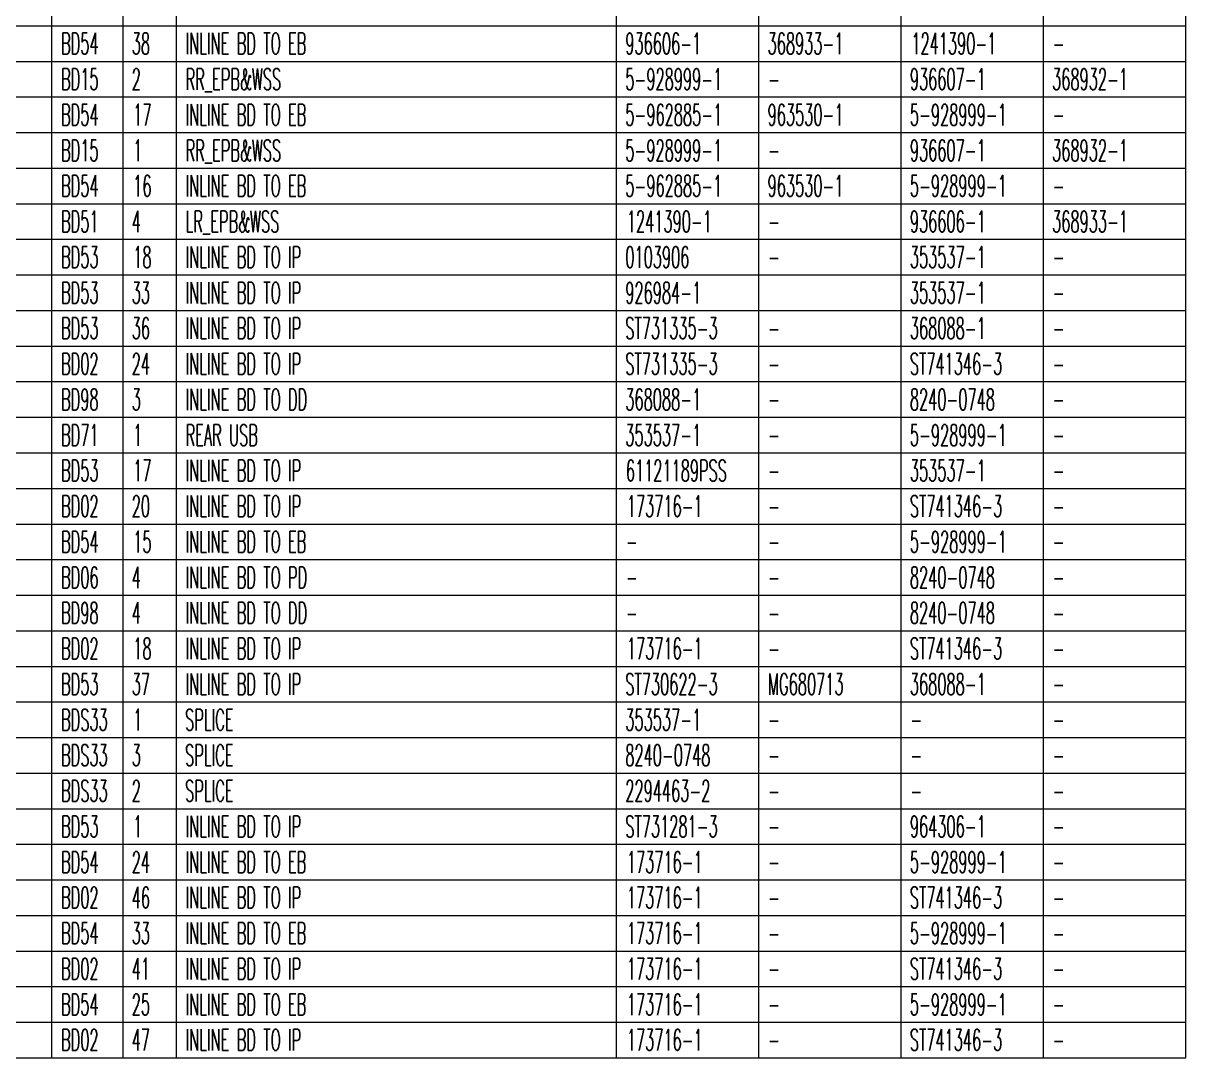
# Model space of a CAD drawing. Header units: inches. Extents: x 47316 to 59086, y 3141 to 11743.
# Drawn here: x 54241.6 to 54405, y 5891.6 to 6037 of the extents above; entities that cross this region are included whole.
import ezdxf

# ---------------------------------------------------------------- set-up
doc = ezdxf.new("R2010")
doc.units = ezdxf.units.IN
doc.header["$MEASUREMENT"] = 0
doc.styles.get("Standard").update_dxf_attribs({"font": ''})
doc.styles.get('Standard').set_extended_font_data('SimSun')

msp = doc.modelspace()

# ---------------------------------------------------------------- linework, layer by layer
at = {"color": 0, "linetype": 'Continuous', "lineweight": 15}
for p, q in [((54245.6, 5891.63), (54245.6, 6396.63)), ((54255.6, 5891.63), (54255.6, 6396.63)), ((54263.1, 5891.63), (54263.1, 6396.63)), ((54324.99, 5891.63), (54324.99, 6396.63)), ((54344.99, 5891.63), (54344.99, 6396.63)), ((54364.99, 5891.63), (54364.99, 6396.63)), ((54384.99, 5891.63), (54384.99, 6396.63)), ((54404.99, 5891.63), (54404.99, 6396.63)), ((54078.14, 6036.63), (54404.99, 6036.63)), ((54078.14, 6031.63), (54404.99, 6031.63)), ((54078.14, 6026.63), (54404.99, 6026.63)), ((54078.14, 6021.63), (54404.99, 6021.63)), ((54078.14, 6016.63), (54404.99, 6016.63)), ((54078.14, 6011.63), (54404.99, 6011.63)), ((54078.14, 6006.63), (54404.99, 6006.63)), ((54078.14, 6001.63), (54404.99, 6001.63)), ((54078.14, 5996.63), (54404.99, 5996.63)), ((54078.14, 5991.63), (54404.99, 5991.63)), ((54078.14, 5986.63), (54404.99, 5986.63)), ((54078.14, 5981.63), (54404.99, 5981.63)), ((54078.14, 5976.63), (54404.99, 5976.63)), ((54078.14, 5971.63), (54404.99, 5971.63)), ((54078.14, 5966.63), (54404.99, 5966.63)), ((54078.14, 5961.63), (54404.99, 5961.63)), ((54078.14, 5956.63), (54404.99, 5956.63)), ((54078.14, 5951.63), (54404.99, 5951.63)), ((54078.14, 5946.63), (54404.99, 5946.63)), ((54078.14, 5941.63), (54404.99, 5941.63)), ((54078.14, 5936.63), (54404.99, 5936.63)), ((54078.14, 5931.63), (54404.99, 5931.63)), ((54078.14, 5926.63), (54404.99, 5926.63)), ((54078.14, 5921.63), (54404.99, 5921.63)), ((54078.14, 5916.63), (54404.99, 5916.63)), ((54078.14, 5911.63), (54404.99, 5911.63)), ((54078.14, 5906.63), (54404.99, 5906.63)), ((54078.14, 5901.63), (54404.99, 5901.63)), ((54078.14, 5896.63), (54404.99, 5896.63)), ((54078.14, 5891.63), (54404.99, 5891.63))]:
    msp.add_line(p, q, dxfattribs=at)

# ---------------------------------------------------------------- texts
at = {"color": 7, "linetype": 'Continuous', "lineweight": 15, "char_height": 3, "attachment_point": 1}
for s, insert, width in [('\\Fromans.shx;\\W0.5000000000;\\T1.0000000000;\\o\\lBD54', (54246.89, 6035.63), 5.8571), ('\\Fromans.shx;\\W0.5000000000;\\T1.0000000000;\\o\\l38', (54256.82, 6035.63), 2.8571), ('\\Fromans.shx;\\W0.5000000000;\\T1.0000000000;\\o\\lINLINE BD TO EB', (54264.39, 6035.63), 19.9286), ('\\Fromans.shx;\\W0.5000000000;\\T1.0000000000;\\o\\l936606-1', (54326.21, 6035.63), 11.8571), ('\\Fromans.shx;\\W0.5000000000;\\T1.0000000000;\\o\\l368933-1', (54346.21, 6035.63), 11.8571), ('\\Fromans.shx;\\W0.5000000000;\\T1.0000000000;\\o\\l1241390-1', (54366.42, 6035.63), 13.2857), ('\\Fromans.shx;\\W0.5000000000;\\T1.0000000000;\\o\\l-', (54386.28, 6035.63), 1.8571), ('\\Fromans.shx;\\W0.5000000000;\\T1.0000000000;\\o\\lBD15', (54246.89, 6030.63), 5.8571), ('\\Fromans.shx;\\W0.5000000000;\\T1.0000000000;\\o\\l2', (54256.82, 6030.63), 1.4286), ('\\Fromans.shx;\\W0.5000000000;\\T1.0000000000;\\o\\lRR_EPB&WSS', (54264.39, 6030.63), 15.5), ('\\Fromans.shx;\\W0.5000000000;\\T1.0000000000;\\o\\l5-928999-1', (54326.21, 6030.63), 15.1429), ('\\Fromans.shx;\\W0.5000000000;\\T1.0000000000;\\o\\l936607-1', (54366.21, 6030.63), 11.8571), ('\\Fromans.shx;\\W0.5000000000;\\T1.0000000000;\\o\\l368932-1', (54386.21, 6030.63), 11.8571), ('\\Fromans.shx;\\W0.5000000000;\\T1.0000000000;\\o\\l-', (54346.28, 6030.63), 1.8571), ('\\Fromans.shx;\\W0.5000000000;\\T1.0000000000;\\o\\lBD54', (54246.89, 6025.63), 5.8571), ('\\Fromans.shx;\\W0.5000000000;\\T1.0000000000;\\o\\l17', (54257.03, 6025.63), 2.8571), ('\\Fromans.shx;\\W0.5000000000;\\T1.0000000000;\\o\\lINLINE BD TO EB', (54264.39, 6025.63), 19.9286), ('\\Fromans.shx;\\W0.5000000000;\\T1.0000000000;\\o\\l5-962885-1', (54326.21, 6025.63), 15.1429), ('\\Fromans.shx;\\W0.5000000000;\\T1.0000000000;\\o\\l963530-1', (54346.21, 6025.63), 11.8571), ('\\Fromans.shx;\\W0.5000000000;\\T1.0000000000;\\o\\l5-928999-1', (54366.21, 6025.63), 15.1429), ('\\Fromans.shx;\\W0.5000000000;\\T1.0000000000;\\o\\l-', (54386.28, 6025.63), 1.8571), ('\\Fromans.shx;\\W0.5000000000;\\T1.0000000000;\\o\\lBD15', (54246.89, 6020.63), 5.8571), ('\\Fromans.shx;\\W0.5000000000;\\T1.0000000000;\\o\\l1', (54257.03, 6020.63), 1.4286), ('\\Fromans.shx;\\W0.5000000000;\\T1.0000000000;\\o\\lRR_EPB&WSS', (54264.39, 6020.63), 15.5), ('\\Fromans.shx;\\W0.5000000000;\\T1.0000000000;\\o\\l5-928999-1', (54326.21, 6020.63), 15.1429), ('\\Fromans.shx;\\W0.5000000000;\\T1.0000000000;\\o\\l936607-1', (54366.21, 6020.63), 11.8571), ('\\Fromans.shx;\\W0.5000000000;\\T1.0000000000;\\o\\l368932-1', (54386.21, 6020.63), 11.8571), ('\\Fromans.shx;\\W0.5000000000;\\T1.0000000000;\\o\\l-', (54346.28, 6020.63), 1.8571), ('\\Fromans.shx;\\W0.5000000000;\\T1.0000000000;\\o\\lBD54', (54246.89, 6015.63), 5.8571), ('\\Fromans.shx;\\W0.5000000000;\\T1.0000000000;\\o\\l16', (54257.03, 6015.63), 2.8571), ('\\Fromans.shx;\\W0.5000000000;\\T1.0000000000;\\o\\lINLINE BD TO EB', (54264.39, 6015.63), 19.9286), ('\\Fromans.shx;\\W0.5000000000;\\T1.0000000000;\\o\\l5-962885-1', (54326.21, 6015.63), 15.1429), ('\\Fromans.shx;\\W0.5000000000;\\T1.0000000000;\\o\\l963530-1', (54346.21, 6015.63), 11.8571), ('\\Fromans.shx;\\W0.5000000000;\\T1.0000000000;\\o\\l5-928999-1', (54366.21, 6015.63), 15.1429), ('\\Fromans.shx;\\W0.5000000000;\\T1.0000000000;\\o\\l-', (54386.28, 6015.63), 1.8571), ('\\Fromans.shx;\\W0.5000000000;\\T1.0000000000;\\o\\lBD51', (54246.89, 6010.63), 5.8571), ('\\Fromans.shx;\\W0.5000000000;\\T1.0000000000;\\o\\l4', (54256.82, 6010.63), 1.4286), ('\\Fromans.shx;\\W0.5000000000;\\T1.0000000000;\\o\\lLR_EPB&WSS', (54264.39, 6010.63), 15.2143), ('\\Fromans.shx;\\W0.5000000000;\\T1.0000000000;\\o\\l1241390-1', (54326.42, 6010.63), 13.2857), ('\\Fromans.shx;\\W0.5000000000;\\T1.0000000000;\\o\\l936606-1', (54366.21, 6010.63), 11.8571), ('\\Fromans.shx;\\W0.5000000000;\\T1.0000000000;\\o\\l368933-1', (54386.21, 6010.63), 11.8571), ('\\Fromans.shx;\\W0.5000000000;\\T1.0000000000;\\o\\l-', (54346.28, 6010.63), 1.8571), ('\\Fromans.shx;\\W0.5000000000;\\T1.0000000000;\\o\\lBD53', (54246.89, 6005.63), 5.8571), ('\\Fromans.shx;\\W0.5000000000;\\T1.0000000000;\\o\\l18', (54257.03, 6005.63), 2.8571), ('\\Fromans.shx;\\W0.5000000000;\\T1.0000000000;\\o\\lINLINE BD TO IP', (54264.39, 6005.63), 19.1429), ('\\Fromans.shx;\\W0.5000000000;\\T1.0000000000;\\o\\l0103906', (54326.21, 6005.63), 10), ('\\Fromans.shx;\\W0.5000000000;\\T1.0000000000;\\o\\l353537-1', (54366.21, 6005.63), 11.8571), ('\\Fromans.shx;\\W0.5000000000;\\T1.0000000000;\\o\\l-', (54346.28, 6005.63), 1.8571), ('\\Fromans.shx;\\W0.5000000000;\\T1.0000000000;\\o\\l-', (54386.28, 6005.63), 1.8571), ('\\Fromans.shx;\\W0.5000000000;\\T1.0000000000;\\o\\lBD53', (54246.89, 6000.63), 5.8571), ('\\Fromans.shx;\\W0.5000000000;\\T1.0000000000;\\o\\l33', (54256.82, 6000.63), 2.8571), ('\\Fromans.shx;\\W0.5000000000;\\T1.0000000000;\\o\\lINLINE BD TO IP', (54264.39, 6000.63), 19.1429), ('\\Fromans.shx;\\W0.5000000000;\\T1.0000000000;\\o\\l926984-1', (54326.21, 6000.63), 11.8571), ('\\Fromans.shx;\\W0.5000000000;\\T1.0000000000;\\o\\l353537-1', (54366.21, 6000.63), 11.8571), ('\\Fromans.shx;\\W0.5000000000;\\T1.0000000000;\\o\\l-', (54386.28, 6000.63), 1.8571), ('\\Fromans.shx;\\W0.5000000000;\\T1.0000000000;\\o\\lBD53', (54246.89, 5995.63), 5.8571), ('\\Fromans.shx;\\W0.5000000000;\\T1.0000000000;\\o\\l36', (54256.82, 5995.63), 2.8571), ('\\Fromans.shx;\\W0.5000000000;\\T1.0000000000;\\o\\lINLINE BD TO IP', (54264.39, 5995.63), 19.1429), ('\\Fromans.shx;\\W0.5000000000;\\T1.0000000000;\\o\\lST731335-3', (54326.21, 5995.63), 14.4286), ('\\Fromans.shx;\\W0.5000000000;\\T1.0000000000;\\o\\l368088-1', (54366.21, 5995.63), 11.8571), ('\\Fromans.shx;\\W0.5000000000;\\T1.0000000000;\\o\\l-', (54346.28, 5995.63), 1.8571), ('\\Fromans.shx;\\W0.5000000000;\\T1.0000000000;\\o\\l-', (54386.28, 5995.63), 1.8571), ('\\Fromans.shx;\\W0.5000000000;\\T1.0000000000;\\o\\lBD02', (54246.89, 5990.63), 5.8571), ('\\Fromans.shx;\\W0.5000000000;\\T1.0000000000;\\o\\l24', (54256.82, 5990.63), 2.8571), ('\\Fromans.shx;\\W0.5000000000;\\T1.0000000000;\\o\\lINLINE BD TO IP', (54264.39, 5990.63), 19.1429), ('\\Fromans.shx;\\W0.5000000000;\\T1.0000000000;\\o\\lST731335-3', (54326.21, 5990.63), 14.4286), ('\\Fromans.shx;\\W0.5000000000;\\T1.0000000000;\\o\\lST741346-3', (54366.21, 5990.63), 14.4286), ('\\Fromans.shx;\\W0.5000000000;\\T1.0000000000;\\o\\l-', (54346.28, 5990.63), 1.8571), ('\\Fromans.shx;\\W0.5000000000;\\T1.0000000000;\\o\\l-', (54386.28, 5990.63), 1.8571), ('\\Fromans.shx;\\W0.5000000000;\\T1.0000000000;\\o\\lBD98', (54246.89, 5985.63), 5.8571), ('\\Fromans.shx;\\W0.5000000000;\\T1.0000000000;\\o\\l3', (54256.82, 5985.63), 1.4286), ('\\Fromans.shx;\\W0.5000000000;\\T1.0000000000;\\o\\lINLINE BD TO DD', (54264.39, 5985.63), 20.0714), ('\\Fromans.shx;\\W0.5000000000;\\T1.0000000000;\\o\\l368088-1', (54326.21, 5985.63), 11.8571), ('\\Fromans.shx;\\W0.5000000000;\\T1.0000000000;\\o\\l8240-0748', (54366.21, 5985.63), 13.2857), ('\\Fromans.shx;\\W0.5000000000;\\T1.0000000000;\\o\\l-', (54346.28, 5985.63), 1.8571), ('\\Fromans.shx;\\W0.5000000000;\\T1.0000000000;\\o\\l-', (54386.28, 5985.63), 1.8571), ('\\Fromans.shx;\\W0.5000000000;\\T1.0000000000;\\o\\lBD71', (54246.89, 5980.63), 5.8571), ('\\Fromans.shx;\\W0.5000000000;\\T1.0000000000;\\o\\l1', (54257.03, 5980.63), 1.4286), ('\\Fromans.shx;\\W0.5000000000;\\T1.0000000000;\\o\\lREAR USB', (54264.39, 5980.63), 11.6429), ('\\Fromans.shx;\\W0.5000000000;\\T1.0000000000;\\o\\l353537-1', (54326.21, 5980.63), 11.8571), ('\\Fromans.shx;\\W0.5000000000;\\T1.0000000000;\\o\\l5-928999-1', (54366.21, 5980.63), 15.1429), ('\\Fromans.shx;\\W0.5000000000;\\T1.0000000000;\\o\\l-', (54346.28, 5980.63), 1.8571), ('\\Fromans.shx;\\W0.5000000000;\\T1.0000000000;\\o\\l-', (54386.28, 5980.63), 1.8571), ('\\Fromans.shx;\\W0.5000000000;\\T1.0000000000;\\o\\lBD53', (54246.89, 5975.63), 5.8571), ('\\Fromans.shx;\\W0.5000000000;\\T1.0000000000;\\o\\l17', (54257.03, 5975.63), 2.8571), ('\\Fromans.shx;\\W0.5000000000;\\T1.0000000000;\\o\\lINLINE BD TO IP', (54264.39, 5975.63), 19.1429), ('\\Fromans.shx;\\W0.5000000000;\\T1.0000000000;\\o\\l61121189PSS', (54326.28, 5975.63), 15.7857), ('\\Fromans.shx;\\W0.5000000000;\\T1.0000000000;\\o\\l353537-1', (54366.21, 5975.63), 11.8571), ('\\Fromans.shx;\\W0.5000000000;\\T1.0000000000;\\o\\l-', (54346.28, 5975.63), 1.8571), ('\\Fromans.shx;\\W0.5000000000;\\T1.0000000000;\\o\\l-', (54386.28, 5975.63), 1.8571), ('\\Fromans.shx;\\W0.5000000000;\\T1.0000000000;\\o\\lBD02', (54246.89, 5970.63), 5.8571), ('\\Fromans.shx;\\W0.5000000000;\\T1.0000000000;\\o\\l20', (54256.82, 5970.63), 2.8571), ('\\Fromans.shx;\\W0.5000000000;\\T1.0000000000;\\o\\lINLINE BD TO IP', (54264.39, 5970.63), 19.1429), ('\\Fromans.shx;\\W0.5000000000;\\T1.0000000000;\\o\\l173716-1', (54326.42, 5970.63), 11.8571), ('\\Fromans.shx;\\W0.5000000000;\\T1.0000000000;\\o\\lST741346-3', (54366.21, 5970.63), 14.4286), ('\\Fromans.shx;\\W0.5000000000;\\T1.0000000000;\\o\\l-', (54346.28, 5970.63), 1.8571), ('\\Fromans.shx;\\W0.5000000000;\\T1.0000000000;\\o\\l-', (54386.28, 5970.63), 1.8571), ('\\Fromans.shx;\\W0.5000000000;\\T1.0000000000;\\o\\lBD54', (54246.89, 5965.63), 5.8571), ('\\Fromans.shx;\\W0.5000000000;\\T1.0000000000;\\o\\l15', (54257.03, 5965.63), 2.8571), ('\\Fromans.shx;\\W0.5000000000;\\T1.0000000000;\\o\\lINLINE BD TO EB', (54264.39, 5965.63), 19.9286), ('\\Fromans.shx;\\W0.5000000000;\\T1.0000000000;\\o\\l5-928999-1', (54366.21, 5965.63), 15.1429), ('\\Fromans.shx;\\W0.5000000000;\\T1.0000000000;\\o\\l-', (54326.28, 5965.63), 1.8571), ('\\Fromans.shx;\\W0.5000000000;\\T1.0000000000;\\o\\l-', (54346.28, 5965.63), 1.8571), ('\\Fromans.shx;\\W0.5000000000;\\T1.0000000000;\\o\\l-', (54386.28, 5965.63), 1.8571), ('\\Fromans.shx;\\W0.5000000000;\\T1.0000000000;\\o\\lBD06', (54246.89, 5960.63), 5.8571), ('\\Fromans.shx;\\W0.5000000000;\\T1.0000000000;\\o\\l4', (54256.82, 5960.63), 1.4286), ('\\Fromans.shx;\\W0.5000000000;\\T1.0000000000;\\o\\lINLINE BD TO PD', (54264.39, 5960.63), 20.0714), ('\\Fromans.shx;\\W0.5000000000;\\T1.0000000000;\\o\\l8240-0748', (54366.21, 5960.63), 13.2857), ('\\Fromans.shx;\\W0.5000000000;\\T1.0000000000;\\o\\l-', (54326.28, 5960.63), 1.8571), ('\\Fromans.shx;\\W0.5000000000;\\T1.0000000000;\\o\\l-', (54346.28, 5960.63), 1.8571), ('\\Fromans.shx;\\W0.5000000000;\\T1.0000000000;\\o\\l-', (54386.28, 5960.63), 1.8571), ('\\Fromans.shx;\\W0.5000000000;\\T1.0000000000;\\o\\lBD98', (54246.89, 5955.63), 5.8571), ('\\Fromans.shx;\\W0.5000000000;\\T1.0000000000;\\o\\l4', (54256.82, 5955.63), 1.4286), ('\\Fromans.shx;\\W0.5000000000;\\T1.0000000000;\\o\\lINLINE BD TO DD', (54264.39, 5955.63), 20.0714), ('\\Fromans.shx;\\W0.5000000000;\\T1.0000000000;\\o\\l8240-0748', (54366.21, 5955.63), 13.2857), ('\\Fromans.shx;\\W0.5000000000;\\T1.0000000000;\\o\\l-', (54326.28, 5955.63), 1.8571), ('\\Fromans.shx;\\W0.5000000000;\\T1.0000000000;\\o\\l-', (54346.28, 5955.63), 1.8571), ('\\Fromans.shx;\\W0.5000000000;\\T1.0000000000;\\o\\l-', (54386.28, 5955.63), 1.8571), ('\\Fromans.shx;\\W0.5000000000;\\T1.0000000000;\\o\\lBD02', (54246.89, 5950.63), 5.8571), ('\\Fromans.shx;\\W0.5000000000;\\T1.0000000000;\\o\\l18', (54257.03, 5950.63), 2.8571), ('\\Fromans.shx;\\W0.5000000000;\\T1.0000000000;\\o\\lINLINE BD TO IP', (54264.39, 5950.63), 19.1429), ('\\Fromans.shx;\\W0.5000000000;\\T1.0000000000;\\o\\l173716-1', (54326.42, 5950.63), 11.8571), ('\\Fromans.shx;\\W0.5000000000;\\T1.0000000000;\\o\\lST741346-3', (54366.21, 5950.63), 14.4286), ('\\Fromans.shx;\\W0.5000000000;\\T1.0000000000;\\o\\l-', (54346.28, 5950.63), 1.8571), ('\\Fromans.shx;\\W0.5000000000;\\T1.0000000000;\\o\\l-', (54386.28, 5950.63), 1.8571), ('\\Fromans.shx;\\W0.5000000000;\\T1.0000000000;\\o\\lBD53', (54246.89, 5945.63), 5.8571), ('\\Fromans.shx;\\W0.5000000000;\\T1.0000000000;\\o\\l37', (54256.82, 5945.63), 2.8571), ('\\Fromans.shx;\\W0.5000000000;\\T1.0000000000;\\o\\lINLINE BD TO IP', (54264.39, 5945.63), 19.1429), ('\\Fromans.shx;\\W0.5000000000;\\T1.0000000000;\\o\\lST730622-3', (54326.21, 5945.63), 14.4286), ('\\Fromans.shx;\\W0.5000000000;\\T1.0000000000;\\o\\lMG680713', (54346.28, 5945.63), 11.7857), ('\\Fromans.shx;\\W0.5000000000;\\T1.0000000000;\\o\\l368088-1', (54366.21, 5945.63), 11.8571), ('\\Fromans.shx;\\W0.5000000000;\\T1.0000000000;\\o\\l-', (54386.28, 5945.63), 1.8571), ('\\Fromans.shx;\\W0.5000000000;\\T1.0000000000;\\o\\lBDS33', (54246.89, 5940.63), 7.2857), ('\\Fromans.shx;\\W0.5000000000;\\T1.0000000000;\\o\\l1', (54257.03, 5940.63), 1.4286), ('\\Fromans.shx;\\W0.5000000000;\\T1.0000000000;\\o\\lSPLICE', (54264.32, 5940.63), 7.5714), ('\\Fromans.shx;\\W0.5000000000;\\T1.0000000000;\\o\\l353537-1', (54326.21, 5940.63), 11.8571), ('\\Fromans.shx;\\W0.5000000000;\\T1.0000000000;\\o\\l-', (54346.28, 5940.63), 1.8571), ('\\Fromans.shx;\\W0.5000000000;\\T1.0000000000;\\o\\l-', (54366.28, 5940.63), 1.8571), ('\\Fromans.shx;\\W0.5000000000;\\T1.0000000000;\\o\\l-', (54386.28, 5940.63), 1.8571), ('\\Fromans.shx;\\W0.5000000000;\\T1.0000000000;\\o\\lBDS33', (54246.89, 5935.63), 7.2857), ('\\Fromans.shx;\\W0.5000000000;\\T1.0000000000;\\o\\l3', (54256.82, 5935.63), 1.4286), ('\\Fromans.shx;\\W0.5000000000;\\T1.0000000000;\\o\\lSPLICE', (54264.32, 5935.63), 7.5714), ('\\Fromans.shx;\\W0.5000000000;\\T1.0000000000;\\o\\l8240-0748', (54326.21, 5935.63), 13.2857), ('\\Fromans.shx;\\W0.5000000000;\\T1.0000000000;\\o\\l-', (54346.28, 5935.63), 1.8571), ('\\Fromans.shx;\\W0.5000000000;\\T1.0000000000;\\o\\l-', (54366.28, 5935.63), 1.8571), ('\\Fromans.shx;\\W0.5000000000;\\T1.0000000000;\\o\\l-', (54386.28, 5935.63), 1.8571), ('\\Fromans.shx;\\W0.5000000000;\\T1.0000000000;\\o\\lBDS33', (54246.89, 5930.63), 7.2857), ('\\Fromans.shx;\\W0.5000000000;\\T1.0000000000;\\o\\l2', (54256.82, 5930.63), 1.4286), ('\\Fromans.shx;\\W0.5000000000;\\T1.0000000000;\\o\\lSPLICE', (54264.32, 5930.63), 7.5714), ('\\Fromans.shx;\\W0.5000000000;\\T1.0000000000;\\o\\l2294463-2', (54326.21, 5930.63), 13.2857), ('\\Fromans.shx;\\W0.5000000000;\\T1.0000000000;\\o\\l-', (54346.28, 5930.63), 1.8571), ('\\Fromans.shx;\\W0.5000000000;\\T1.0000000000;\\o\\l-', (54366.28, 5930.63), 1.8571), ('\\Fromans.shx;\\W0.5000000000;\\T1.0000000000;\\o\\l-', (54386.28, 5930.63), 1.8571), ('\\Fromans.shx;\\W0.5000000000;\\T1.0000000000;\\o\\lBD53', (54246.89, 5925.63), 5.8571), ('\\Fromans.shx;\\W0.5000000000;\\T1.0000000000;\\o\\l1', (54257.03, 5925.63), 1.4286), ('\\Fromans.shx;\\W0.5000000000;\\T1.0000000000;\\o\\lINLINE BD TO IP', (54264.39, 5925.63), 19.1429), ('\\Fromans.shx;\\W0.5000000000;\\T1.0000000000;\\o\\lST731281-3', (54326.21, 5925.63), 14.4286), ('\\Fromans.shx;\\W0.5000000000;\\T1.0000000000;\\o\\l964306-1', (54366.21, 5925.63), 11.8571), ('\\Fromans.shx;\\W0.5000000000;\\T1.0000000000;\\o\\l-', (54346.28, 5925.63), 1.8571), ('\\Fromans.shx;\\W0.5000000000;\\T1.0000000000;\\o\\l-', (54386.28, 5925.63), 1.8571), ('\\Fromans.shx;\\W0.5000000000;\\T1.0000000000;\\o\\lBD54', (54246.89, 5920.63), 5.8571), ('\\Fromans.shx;\\W0.5000000000;\\T1.0000000000;\\o\\l24', (54256.82, 5920.63), 2.8571), ('\\Fromans.shx;\\W0.5000000000;\\T1.0000000000;\\o\\lINLINE BD TO EB', (54264.39, 5920.63), 19.9286), ('\\Fromans.shx;\\W0.5000000000;\\T1.0000000000;\\o\\l173716-1', (54326.42, 5920.63), 11.8571), ('\\Fromans.shx;\\W0.5000000000;\\T1.0000000000;\\o\\l5-928999-1', (54366.21, 5920.63), 15.1429), ('\\Fromans.shx;\\W0.5000000000;\\T1.0000000000;\\o\\l-', (54346.28, 5920.63), 1.8571), ('\\Fromans.shx;\\W0.5000000000;\\T1.0000000000;\\o\\l-', (54386.28, 5920.63), 1.8571), ('\\Fromans.shx;\\W0.5000000000;\\T1.0000000000;\\o\\lBD02', (54246.89, 5915.63), 5.8571), ('\\Fromans.shx;\\W0.5000000000;\\T1.0000000000;\\o\\l46', (54256.82, 5915.63), 2.8571), ('\\Fromans.shx;\\W0.5000000000;\\T1.0000000000;\\o\\lINLINE BD TO IP', (54264.39, 5915.63), 19.1429), ('\\Fromans.shx;\\W0.5000000000;\\T1.0000000000;\\o\\l173716-1', (54326.42, 5915.63), 11.8571), ('\\Fromans.shx;\\W0.5000000000;\\T1.0000000000;\\o\\lST741346-3', (54366.21, 5915.63), 14.4286), ('\\Fromans.shx;\\W0.5000000000;\\T1.0000000000;\\o\\l-', (54346.28, 5915.63), 1.8571), ('\\Fromans.shx;\\W0.5000000000;\\T1.0000000000;\\o\\l-', (54386.28, 5915.63), 1.8571), ('\\Fromans.shx;\\W0.5000000000;\\T1.0000000000;\\o\\lBD54', (54246.89, 5910.63), 5.8571), ('\\Fromans.shx;\\W0.5000000000;\\T1.0000000000;\\o\\l33', (54256.82, 5910.63), 2.8571), ('\\Fromans.shx;\\W0.5000000000;\\T1.0000000000;\\o\\lINLINE BD TO EB', (54264.39, 5910.63), 19.9286), ('\\Fromans.shx;\\W0.5000000000;\\T1.0000000000;\\o\\l173716-1', (54326.42, 5910.63), 11.8571), ('\\Fromans.shx;\\W0.5000000000;\\T1.0000000000;\\o\\l5-928999-1', (54366.21, 5910.63), 15.1429), ('\\Fromans.shx;\\W0.5000000000;\\T1.0000000000;\\o\\l-', (54346.28, 5910.63), 1.8571), ('\\Fromans.shx;\\W0.5000000000;\\T1.0000000000;\\o\\l-', (54386.28, 5910.63), 1.8571), ('\\Fromans.shx;\\W0.5000000000;\\T1.0000000000;\\o\\lBD02', (54246.89, 5905.63), 5.8571), ('\\Fromans.shx;\\W0.5000000000;\\T1.0000000000;\\o\\l41', (54256.82, 5905.63), 2.8571), ('\\Fromans.shx;\\W0.5000000000;\\T1.0000000000;\\o\\lINLINE BD TO IP', (54264.39, 5905.63), 19.1429), ('\\Fromans.shx;\\W0.5000000000;\\T1.0000000000;\\o\\l173716-1', (54326.42, 5905.63), 11.8571), ('\\Fromans.shx;\\W0.5000000000;\\T1.0000000000;\\o\\lST741346-3', (54366.21, 5905.63), 14.4286), ('\\Fromans.shx;\\W0.5000000000;\\T1.0000000000;\\o\\l-', (54346.28, 5905.63), 1.8571), ('\\Fromans.shx;\\W0.5000000000;\\T1.0000000000;\\o\\l-', (54386.28, 5905.63), 1.8571), ('\\Fromans.shx;\\W0.5000000000;\\T1.0000000000;\\o\\lBD54', (54246.89, 5900.63), 5.8571), ('\\Fromans.shx;\\W0.5000000000;\\T1.0000000000;\\o\\l25', (54256.82, 5900.63), 2.8571), ('\\Fromans.shx;\\W0.5000000000;\\T1.0000000000;\\o\\lINLINE BD TO EB', (54264.39, 5900.63), 19.9286), ('\\Fromans.shx;\\W0.5000000000;\\T1.0000000000;\\o\\l173716-1', (54326.42, 5900.63), 11.8571), ('\\Fromans.shx;\\W0.5000000000;\\T1.0000000000;\\o\\l5-928999-1', (54366.21, 5900.63), 15.1429), ('\\Fromans.shx;\\W0.5000000000;\\T1.0000000000;\\o\\l-', (54346.28, 5900.63), 1.8571), ('\\Fromans.shx;\\W0.5000000000;\\T1.0000000000;\\o\\l-', (54386.28, 5900.63), 1.8571), ('\\Fromans.shx;\\W0.5000000000;\\T1.0000000000;\\o\\lBD02', (54246.89, 5895.63), 5.8571), ('\\Fromans.shx;\\W0.5000000000;\\T1.0000000000;\\o\\l47', (54256.82, 5895.63), 2.8571), ('\\Fromans.shx;\\W0.5000000000;\\T1.0000000000;\\o\\lINLINE BD TO IP', (54264.39, 5895.63), 19.1429), ('\\Fromans.shx;\\W0.5000000000;\\T1.0000000000;\\o\\l173716-1', (54326.42, 5895.63), 11.8571), ('\\Fromans.shx;\\W0.5000000000;\\T1.0000000000;\\o\\lST741346-3', (54366.21, 5895.63), 14.4286), ('\\Fromans.shx;\\W0.5000000000;\\T1.0000000000;\\o\\l-', (54346.28, 5895.63), 1.8571), ('\\Fromans.shx;\\W0.5000000000;\\T1.0000000000;\\o\\l-', (54386.28, 5895.63), 1.8571)]:
    msp.add_mtext(s, dxfattribs=dict(at, insert=insert, width=width))

doc.saveas('drawing.dxf')
